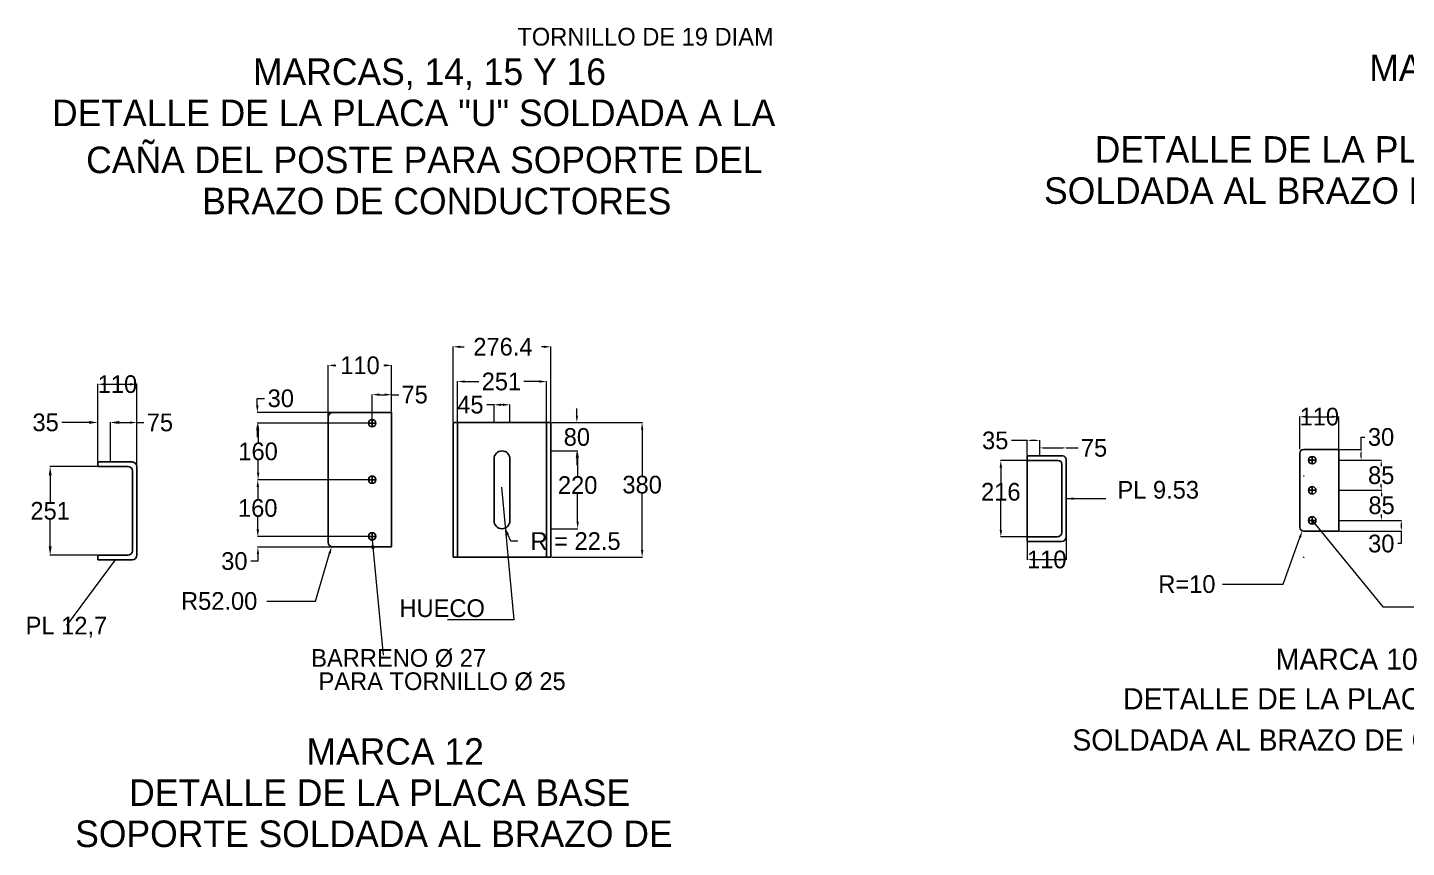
# Model space of a CAD drawing. Header units: centimetres. Extents: x 14 to 66415, y 14 to 43040.
# Drawn here: x 18429 to 34018, y 9747 to 19015 of the extents above; entities that cross this region are included whole.
import ezdxf
from ezdxf.enums import TextEntityAlignment as Align

# ---------------------------------------------------------------- set-up
doc = ezdxf.new("R2010")
doc.units = ezdxf.units.CM
doc.header["$LTSCALE"] = 10
doc.header["$MEASUREMENT"] = 0
doc.layers.get('0').update_dxf_attribs({"linetype": 'CONTINUOUS'})
doc.layers.get('DEFPOINTS').update_dxf_attribs({"color": 2, "linetype": 'CONTINUOUS'})
for name, color, linetype in [('ACERO1', 144, 'CONTINUOUS'), ('DIMENCIONES', 252, 'CONTINUOUS'), ('INTERNO', 1, 'CONTINUOUS'), ('MALLA', 5, 'CONTINUOUS'), ('TAPA', 120, 'CONTINUOUS'), ('TEXT', 7, 'CONTINUOUS'), ('TEXTOS', 7, 'CONTINUOUS')]:
    doc.layers.add(name, color=color, linetype=linetype)
doc.styles.get("Standard").update_dxf_attribs({"font": ''})
doc.styles.get('Standard').set_extended_font_data('Zurich Ex BT')
doc.dimstyles.get("Standard").update_dxf_attribs({"dimtxt": 200, "dimasz": 80, "dimexe": 3, "dimexo": 10, "dimgap": 0.09, "dimtad": 0, "dimtih": 1, "dimtoh": 1, "dimzin": 0, "dimdsep": 46, "dimtxsty": 'Standard', "dimcen": 0.09, "dimclrd": 256, "dimclre": 256, "dimclrt": 256, "dimadec": 0, "dimazin": 0, "dimtfac": 1, "dimtofl": 0, "dimtmove": 0, "dimatfit": 3, "dimfxl": 0, "dimtolj": 1, "dimtzin": 0, "dimlwd": 0, "dimlwe": 0, "dimarcsym": 0})

# ---------------------------------------------------------------- blocks, each defined once
blk = doc.blocks.new('*D25')
at = {"layer": 'DEFPOINTS', "color": 0}
for p in [(19225, 14053), (18684, 13049), (19225, 13049)]:
    blk.add_point(p, dxfattribs=at)
at = {"layer": 'DIMENCIONES', "lineweight": 0}
for p, q in [((19215, 14053), (18681, 14053)), ((18684, 13953), (18684, 13653)), ((18684, 13149), (18684, 13450)), ((19215, 13049), (18681, 13049))]:
    blk.add_line(p, q, dxfattribs=at)
at = {"layer": 'DIMENCIONES'}
for points in [[(18668, 13953), (18701, 13953), (18684, 14053)], [(18668, 13149), (18701, 13149), (18684, 13049)]]:
    blk.add_solid(points, dxfattribs=at)
at = {"layer": 'DIMENCIONES', "insert": (18684, 13551), "char_height": 200, "attachment_point": 5}
blk.add_mtext('\\A1;251', dxfattribs=at)
blk = doc.blocks.new('*D26')
at = {"layer": 'DEFPOINTS', "color": 0}
for p in [(19665, 14983), (19225, 14104), (19665, 14052)]:
    blk.add_point(p, dxfattribs=at)
at = {"layer": 'DIMENCIONES', "lineweight": 0}
for p, q in [((19225, 14114), (19225, 14986)), ((19305, 14983), (19585, 14983)), ((19665, 14062), (19665, 14986))]:
    blk.add_line(p, q, dxfattribs=at)
at = {"layer": 'DIMENCIONES'}
for points in [[(19305, 14996), (19305, 14969), (19225, 14983)], [(19585, 14996), (19585, 14969), (19665, 14983)]]:
    blk.add_solid(points, dxfattribs=at)
at = {"layer": 'DIMENCIONES', "insert": (19445, 14983), "char_height": 200, "attachment_point": 5}
blk.add_mtext('\\A1;110', dxfattribs=at)
blk = doc.blocks.new('*D27')
at = {"layer": 'DEFPOINTS', "color": 0}
for p in [(24345, 15406), (23240, 14549), (24345, 14549)]:
    blk.add_point(p, dxfattribs=at)
at = {"layer": 'DIMENCIONES', "lineweight": 0}
for p, q in [((23240, 14559), (23240, 15409)), ((23320, 15406), (23365, 15406)), ((24265, 15406), (24241, 15406)), ((24345, 14559), (24345, 15409))]:
    blk.add_line(p, q, dxfattribs=at)
at = {"layer": 'DIMENCIONES'}
for points in [[(23320, 15419), (23320, 15393), (23240, 15406)], [(24265, 15419), (24265, 15393), (24345, 15406)]]:
    blk.add_solid(points, dxfattribs=at)
at = {"layer": 'DIMENCIONES', "insert": (23803, 15406), "char_height": 200, "attachment_point": 5}
blk.add_mtext('\\A1;276.4', dxfattribs=at)
blk = doc.blocks.new('*D28')
at = {"layer": 'DEFPOINTS', "color": 0}
for p in [(24295, 15013), (23291, 14549), (24295, 14549)]:
    blk.add_point(p, dxfattribs=at)
at = {"layer": 'DIMENCIONES', "lineweight": 0}
for p, q in [((23291, 14559), (23291, 15016)), ((23371, 15013), (23532, 15013)), ((24215, 15013), (24041, 15013)), ((24295, 14559), (24295, 15016))]:
    blk.add_line(p, q, dxfattribs=at)
at = {"layer": 'DIMENCIONES'}
for points in [[(23371, 15027), (23371, 15000), (23291, 15013)], [(24215, 15027), (24215, 15000), (24295, 15013)]]:
    blk.add_solid(points, dxfattribs=at)
at = {"layer": 'DIMENCIONES', "insert": (23786, 15013), "char_height": 200, "attachment_point": 5}
blk.add_mtext('\\A1;251', dxfattribs=at)
blk = doc.blocks.new('*D29')
at = {"layer": 'DEFPOINTS', "color": 0}
for p in [(24345, 14549), (24345, 13029), (25377, 13029)]:
    blk.add_point(p, dxfattribs=at)
at = {"layer": 'DIMENCIONES', "lineweight": 0}
for p, q in [((24355, 14549), (25380, 14549)), ((25377, 14469), (25377, 13948)), ((25377, 13109), (25377, 13745)), ((24355, 13029), (25380, 13029))]:
    blk.add_line(p, q, dxfattribs=at)
at = {"layer": 'DIMENCIONES'}
for points in [[(25364, 14469), (25391, 14469), (25377, 14549)], [(25364, 13109), (25391, 13109), (25377, 13029)]]:
    blk.add_solid(points, dxfattribs=at)
at = {"layer": 'DIMENCIONES', "insert": (25377, 13847), "char_height": 200, "attachment_point": 5}
blk.add_mtext('\\A1;380', dxfattribs=at)
blk = doc.blocks.new('*D30')
at = {"layer": 'DEFPOINTS', "color": 0}
for p in [(23703, 14751), (23703, 14549), (23883, 14549)]:
    blk.add_point(p, dxfattribs=at)
at = {"layer": 'DIMENCIONES', "lineweight": 0}
for p, q in [((23703, 14751), (23623, 14751)), ((23703, 14559), (23703, 14754)), ((23803, 14751), (23783, 14751)), ((23883, 14559), (23883, 14754))]:
    blk.add_line(p, q, dxfattribs=at)
at = {"layer": 'DIMENCIONES'}
for points in [[(23783, 14764), (23783, 14737), (23703, 14751)], [(23803, 14764), (23803, 14737), (23883, 14751)]]:
    blk.add_solid(points, dxfattribs=at)
at = {"layer": 'DIMENCIONES', "insert": (23435, 14751), "char_height": 200, "attachment_point": 5}
blk.add_mtext('\\A1;45', dxfattribs=at)
blk = doc.blocks.new('*D31')
at = {"layer": 'DEFPOINTS', "color": 0}
for p in [(24345, 14549), (24345, 14229), (24639, 14229)]:
    blk.add_point(p, dxfattribs=at)
at = {"layer": 'DIMENCIONES', "lineweight": 0}
for p, q in [((24639, 14629), (24639, 14709)), ((24355, 14549), (24642, 14549)), ((24355, 14229), (24642, 14229)), ((24639, 14149), (24639, 14069))]:
    blk.add_line(p, q, dxfattribs=at)
at = {"layer": 'DIMENCIONES'}
for points in [[(24626, 14629), (24652, 14629), (24639, 14549)], [(24626, 14149), (24652, 14149), (24639, 14229)]]:
    blk.add_solid(points, dxfattribs=at)
at = {"layer": 'DIMENCIONES', "insert": (24639, 14386), "char_height": 200, "attachment_point": 5}
blk.add_mtext('\\A1;80', dxfattribs=at)
blk = doc.blocks.new('*D32')
at = {"layer": 'DEFPOINTS', "color": 0}
for p in [(24345, 14229), (24345, 13349), (24648, 13349)]:
    blk.add_point(p, dxfattribs=at)
at = {"layer": 'DIMENCIONES', "lineweight": 0}
for p, q in [((24355, 14229), (24651, 14229)), ((24648, 14149), (24648, 13944)), ((24648, 13429), (24648, 13740)), ((24355, 13349), (24651, 13349))]:
    blk.add_line(p, q, dxfattribs=at)
at = {"layer": 'DIMENCIONES'}
for points in [[(24635, 14149), (24661, 14149), (24648, 14229)], [(24635, 13429), (24661, 13429), (24648, 13349)]]:
    blk.add_solid(points, dxfattribs=at)
at = {"layer": 'DIMENCIONES', "insert": (24648, 13842), "char_height": 200, "attachment_point": 5}
blk.add_mtext('\\A1;220', dxfattribs=at)
blk = doc.blocks.new('*D85')
at = {"layer": 'DEFPOINTS', "color": 0}
for p in [(33253, 14244), (33253, 14124), (33506, 14124)]:
    blk.add_point(p, dxfattribs=at)
at = {"layer": 'DIMENCIONES', "lineweight": 0}
for p, q in [((33506, 14244), (33506, 14386)), ((33506, 14386), (33546, 14386)), ((33263, 14244), (33509, 14244)), ((33506, 14164), (33506, 14204)), ((33263, 14124), (33509, 14124))]:
    blk.add_line(p, q, dxfattribs=at)
at = {"layer": 'DIMENCIONES'}
for points in [[(33499, 14204), (33512, 14204), (33506, 14244)], [(33499, 14164), (33512, 14164), (33506, 14124)]]:
    blk.add_solid(points, dxfattribs=at)
at = {"layer": 'DIMENCIONES', "insert": (33731, 14386), "char_height": 200, "attachment_point": 5}
blk.add_mtext('\\A1;30', dxfattribs=at)
blk = doc.blocks.new('*D86')
at = {"layer": 'DEFPOINTS', "color": 0}
for p in [(33253, 14124), (33253, 13784), (33733, 13784)]:
    blk.add_point(p, dxfattribs=at)
at = {"layer": 'DIMENCIONES', "lineweight": 0}
for p, q in [((33263, 14124), (33736, 14124)), ((33733, 14084), (33733, 14056)), ((33263, 13784), (33736, 13784)), ((33733, 13824), (33733, 13852))]:
    blk.add_line(p, q, dxfattribs=at)
at = {"layer": 'DIMENCIONES'}
for points in [[(33726, 14084), (33740, 14084), (33733, 14124)], [(33726, 13824), (33740, 13824), (33733, 13784)]]:
    blk.add_solid(points, dxfattribs=at)
at = {"layer": 'DIMENCIONES', "insert": (33733, 13954), "char_height": 200, "attachment_point": 5}
blk.add_mtext('\\A1;85', dxfattribs=at)
blk = doc.blocks.new('*D87')
at = {"layer": 'DEFPOINTS', "color": 0}
for p in [(33253, 13784), (33253, 13444), (33737, 13444)]:
    blk.add_point(p, dxfattribs=at)
at = {"layer": 'DIMENCIONES', "lineweight": 0}
for p, q in [((33263, 13784), (33740, 13784)), ((33737, 13744), (33737, 13716)), ((33263, 13444), (33740, 13444)), ((33737, 13484), (33737, 13512))]:
    blk.add_line(p, q, dxfattribs=at)
at = {"layer": 'DIMENCIONES'}
for points in [[(33731, 13744), (33744, 13744), (33737, 13784)], [(33731, 13484), (33744, 13484), (33737, 13444)]]:
    blk.add_solid(points, dxfattribs=at)
at = {"layer": 'DIMENCIONES', "insert": (33737, 13614), "char_height": 200, "attachment_point": 5}
blk.add_mtext('\\A1;85', dxfattribs=at)
blk = doc.blocks.new('*D88')
at = {"layer": 'DEFPOINTS', "color": 0}
for p in [(33253, 13444), (33253, 13324), (33960, 13324)]:
    blk.add_point(p, dxfattribs=at)
at = {"layer": 'DIMENCIONES', "lineweight": 0}
for p, q in [((33263, 13444), (33963, 13444)), ((33263, 13324), (33963, 13324)), ((33960, 13404), (33960, 13364)), ((33960, 13324), (33960, 13181)), ((33960, 13181), (33920, 13181))]:
    blk.add_line(p, q, dxfattribs=at)
at = {"layer": 'DIMENCIONES'}
for points in [[(33953, 13404), (33966, 13404), (33960, 13444)], [(33953, 13364), (33966, 13364), (33960, 13324)]]:
    blk.add_solid(points, dxfattribs=at)
at = {"layer": 'DIMENCIONES', "insert": (33734, 13181), "char_height": 200, "attachment_point": 5}
blk.add_mtext('\\A1;30', dxfattribs=at)
blk = doc.blocks.new('*D89')
at = {"layer": 'DEFPOINTS', "color": 0}
for p in [(33253, 14616), (32813, 14240), (33253, 14244)]:
    blk.add_point(p, dxfattribs=at)
at = {"layer": 'DIMENCIONES', "lineweight": 0}
for p, q in [((32813, 14250), (32813, 14619)), ((32893, 14616), (33173, 14616)), ((33253, 14254), (33253, 14619))]:
    blk.add_line(p, q, dxfattribs=at)
at = {"layer": 'DIMENCIONES'}
for points in [[(32893, 14629), (32893, 14602), (32813, 14616)], [(33173, 14629), (33173, 14602), (33253, 14616)]]:
    blk.add_solid(points, dxfattribs=at)
at = {"layer": 'DIMENCIONES', "insert": (33033, 14616), "char_height": 200, "attachment_point": 5}
blk.add_mtext('\\A1;110', dxfattribs=at)
blk = doc.blocks.new('*D90')
at = {"layer": 'DEFPOINTS', "color": 0}
for p in [(19365, 14551), (19225, 14104), (19365, 14104)]:
    blk.add_point(p, dxfattribs=at)
at = {"layer": 'DIMENCIONES', "lineweight": 0}
for p, q in [((19125, 14551), (18817, 14551)), ((19225, 14114), (19225, 14554)), ((19365, 14114), (19365, 14554)), ((19465, 14551), (19565, 14551))]:
    blk.add_line(p, q, dxfattribs=at)
at = {"layer": 'DIMENCIONES'}
for points in [[(19125, 14568), (19125, 14535), (19225, 14551)], [(19465, 14568), (19465, 14535), (19365, 14551)]]:
    blk.add_solid(points, dxfattribs=at)
at = {"layer": 'DIMENCIONES', "insert": (18633, 14551), "char_height": 200, "attachment_point": 5}
blk.add_mtext('\\A1;35', dxfattribs=at)
blk = doc.blocks.new('*D91')
at = {"layer": 'DEFPOINTS', "color": 0}
for p in [(19665, 14550), (19365, 14184), (19665, 14184)]:
    blk.add_point(p, dxfattribs=at)
at = {"layer": 'DIMENCIONES', "lineweight": 0}
for p, q in [((19365, 14194), (19365, 14553)), ((19445, 14550), (19585, 14550)), ((19665, 14194), (19665, 14553)), ((19665, 14550), (19745, 14550))]:
    blk.add_line(p, q, dxfattribs=at)
at = {"layer": 'DIMENCIONES'}
for points in [[(19445, 14563), (19445, 14536), (19365, 14550)], [(19585, 14563), (19585, 14536), (19665, 14550)]]:
    blk.add_solid(points, dxfattribs=at)
at = {"layer": 'DIMENCIONES', "insert": (19925, 14550), "char_height": 200, "attachment_point": 5}
blk.add_mtext('\\A1;75', dxfattribs=at)
blk = doc.blocks.new('*D92')
at = {"layer": 'DEFPOINTS', "color": 0}
for p in [(29872, 14347), (29732, 14172), (29872, 14172)]:
    blk.add_point(p, dxfattribs=at)
at = {"layer": 'DIMENCIONES', "lineweight": 0}
for p, q in [((29732, 14347), (29553, 14347)), ((29732, 14182), (29732, 14350)), ((29832, 14347), (29772, 14347)), ((29872, 14182), (29872, 14350))]:
    blk.add_line(p, q, dxfattribs=at)
at = {"layer": 'DIMENCIONES'}
for points in [[(29772, 14353), (29772, 14340), (29732, 14347)], [(29832, 14353), (29832, 14340), (29872, 14347)]]:
    blk.add_solid(points, dxfattribs=at)
at = {"layer": 'DIMENCIONES', "insert": (29369, 14347), "char_height": 200, "attachment_point": 5}
blk.add_mtext('\\A1;35', dxfattribs=at)
blk = doc.blocks.new('*D93')
at = {"layer": 'DEFPOINTS', "color": 0}
for p in [(29872, 14253), (30172, 14263), (30172, 14253)]:
    blk.add_point(p, dxfattribs=at)
at = {"layer": 'DIMENCIONES', "lineweight": 0}
for p, q in [((29872, 14263), (29872, 14266)), ((29912, 14263), (30132, 14263)), ((30172, 14263), (30172, 14266)), ((30172, 14263), (30305, 14263))]:
    blk.add_line(p, q, dxfattribs=at)
at = {"layer": 'DIMENCIONES'}
for points in [[(29912, 14270), (29912, 14257), (29872, 14263)], [(30132, 14270), (30132, 14257), (30172, 14263)]]:
    blk.add_solid(points, dxfattribs=at)
at = {"layer": 'DIMENCIONES', "insert": (30486, 14263), "char_height": 200, "attachment_point": 5}
blk.add_mtext('\\A1;75', dxfattribs=at)
blk = doc.blocks.new('*D94')
at = {"layer": 'DEFPOINTS', "color": 0}
for p in [(22325, 14543), (21035, 13903), (22325, 13903)]:
    blk.add_point(p, dxfattribs=at)
at = {"layer": 'DIMENCIONES', "lineweight": 0}
for p, q in [((22315, 14543), (21032, 14543)), ((21035, 14463), (21035, 14325)), ((21035, 13983), (21035, 14121)), ((22315, 13903), (21032, 13903))]:
    blk.add_line(p, q, dxfattribs=at)
at = {"layer": 'DIMENCIONES'}
for points in [[(21022, 14463), (21049, 14463), (21035, 14543)], [(21022, 13983), (21049, 13983), (21035, 13903)]]:
    blk.add_solid(points, dxfattribs=at)
at = {"layer": 'DIMENCIONES', "insert": (21035, 14223), "char_height": 200, "attachment_point": 5}
blk.add_mtext('\\A1;160', dxfattribs=at)
blk = doc.blocks.new('*D95')
at = {"layer": 'DEFPOINTS', "color": 0}
for p in [(22325, 13903), (21031, 13263), (22325, 13263)]:
    blk.add_point(p, dxfattribs=at)
at = {"layer": 'DIMENCIONES', "lineweight": 0}
for p, q in [((22315, 13903), (21028, 13903)), ((21031, 13823), (21031, 13685)), ((21031, 13343), (21031, 13481)), ((22315, 13263), (21028, 13263))]:
    blk.add_line(p, q, dxfattribs=at)
at = {"layer": 'DIMENCIONES'}
for points in [[(21018, 13823), (21045, 13823), (21031, 13903)], [(21018, 13343), (21045, 13343), (21031, 13263)]]:
    blk.add_solid(points, dxfattribs=at)
at = {"layer": 'DIMENCIONES', "insert": (21031, 13583), "char_height": 200, "attachment_point": 5}
blk.add_mtext('\\A1;160', dxfattribs=at)
blk = doc.blocks.new('*D123')
at = {"layer": 'DEFPOINTS', "color": 0}
for p in [(21866, 13145), (21881, 13195)]:
    blk.add_point(p, dxfattribs=at)
at = {"layer": 'TEXT', "lineweight": 0}
for p, q in [((21881, 13195), (21881, 13195)), ((21881, 13195), (21881, 13195)), ((21684, 12532), (21843, 13069)), ((21133, 12532), (21684, 12532))]:
    blk.add_line(p, q, dxfattribs=at)
at = {"layer": 'TEXT'}
blk.add_solid([(21830, 13073), (21856, 13065), (21866, 13145)], dxfattribs=at)
at = {"layer": 'TEXT', "color": 0, "insert": (20595, 12532), "char_height": 200, "attachment_point": 5}
blk.add_mtext('\\A1;R52.00', dxfattribs=at)
blk = doc.blocks.new('*D124')
at = {"layer": 'DEFPOINTS', "color": 0}
for p in [(21026, 14663), (22545, 14663), (22325, 14543)]:
    blk.add_point(p, dxfattribs=at)
at = {"layer": 'DIMENCIONES', "lineweight": 0}
for p, q in [((21026, 14743), (21026, 14823)), ((21026, 14823), (21106, 14823)), ((22535, 14663), (21023, 14663)), ((22315, 14543), (21023, 14543)), ((21026, 14463), (21026, 14383))]:
    blk.add_line(p, q, dxfattribs=at)
at = {"layer": 'DIMENCIONES'}
for points in [[(21013, 14743), (21040, 14743), (21026, 14663)], [(21013, 14463), (21040, 14463), (21026, 14543)]]:
    blk.add_solid(points, dxfattribs=at)
at = {"layer": 'DIMENCIONES', "insert": (21292, 14823), "char_height": 200, "attachment_point": 5}
blk.add_mtext('\\A1;30', dxfattribs=at)
blk = doc.blocks.new('*D125')
at = {"layer": 'DEFPOINTS', "color": 0}
for p in [(22325, 13263), (21033, 13143), (22545, 13143)]:
    blk.add_point(p, dxfattribs=at)
at = {"layer": 'DIMENCIONES', "lineweight": 0}
for p, q in [((21033, 13343), (21033, 13423)), ((22315, 13263), (21030, 13263)), ((22535, 13143), (21030, 13143)), ((21033, 12983), (20953, 12983)), ((21033, 13063), (21033, 12983))]:
    blk.add_line(p, q, dxfattribs=at)
at = {"layer": 'DIMENCIONES'}
for points in [[(21020, 13343), (21046, 13343), (21033, 13263)], [(21020, 13063), (21046, 13063), (21033, 13143)]]:
    blk.add_solid(points, dxfattribs=at)
at = {"layer": 'DIMENCIONES', "insert": (20767, 12983), "char_height": 200, "attachment_point": 5}
blk.add_mtext('\\A1;30', dxfattribs=at)
blk = doc.blocks.new('*D126')
at = {"layer": 'DEFPOINTS', "color": 0}
for p in [(29732, 14121), (29432, 13257), (29732, 13257)]:
    blk.add_point(p, dxfattribs=at)
at = {"layer": 'DIMENCIONES', "lineweight": 0}
for p, q in [((29722, 14121), (29429, 14121)), ((29432, 14041), (29432, 13868)), ((29432, 13337), (29432, 13664)), ((29722, 13257), (29429, 13257))]:
    blk.add_line(p, q, dxfattribs=at)
at = {"layer": 'DIMENCIONES'}
for points in [[(29419, 14041), (29446, 14041), (29432, 14121)], [(29419, 13337), (29446, 13337), (29432, 13257)]]:
    blk.add_solid(points, dxfattribs=at)
at = {"layer": 'DIMENCIONES', "insert": (29432, 13766), "char_height": 200, "attachment_point": 5}
blk.add_mtext('\\A1;216', dxfattribs=at)
blk = doc.blocks.new('*D127')
at = {"layer": 'DEFPOINTS', "color": 0}
for p in [(30172, 13258), (29732, 13206), (30172, 13001)]:
    blk.add_point(p, dxfattribs=at)
at = {"layer": 'DIMENCIONES', "lineweight": 0}
for p, q in [((29732, 13196), (29732, 12998)), ((30172, 13248), (30172, 12998)), ((29812, 13001), (30092, 13001))]:
    blk.add_line(p, q, dxfattribs=at)
at = {"layer": 'DIMENCIONES'}
for points in [[(29812, 13014), (29812, 12987), (29732, 13001)], [(30092, 13014), (30092, 12987), (30172, 13001)]]:
    blk.add_solid(points, dxfattribs=at)
at = {"layer": 'DIMENCIONES', "insert": (29952, 13001), "char_height": 200, "attachment_point": 5}
blk.add_mtext('\\A1;110', dxfattribs=at)
blk = doc.blocks.new('*D129')
at = {"layer": 'DEFPOINTS', "color": 0}
for p in [(32840, 13326), (32853, 13364)]:
    blk.add_point(p, dxfattribs=at)
at = {"layer": 'TEXTOS', "lineweight": 0}
for p, q in [((32626, 12723), (32813, 13251)), ((32853, 13364), (32853, 13364)), ((32853, 13364), (32853, 13364)), ((31940, 12723), (32626, 12723))]:
    blk.add_line(p, q, dxfattribs=at)
at = {"layer": 'TEXTOS'}
blk.add_solid([(32801, 13255), (32826, 13246), (32840, 13326)], dxfattribs=at)
at = {"layer": 'TEXTOS', "insert": (31536, 12723), "char_height": 200, "attachment_point": 5}
blk.add_mtext('\\A1;R=10', dxfattribs=at)
blk = doc.blocks.new('*D254')
at = {"layer": 'DEFPOINTS', "color": 0}
for p in [(23793, 13439), (23828, 13356)]:
    blk.add_point(p, dxfattribs=at)
at = {"layer": 'DIMENCIONES', "lineweight": 0}
for p, q in [((23793, 13439), (23793, 13439)), ((23793, 13439), (23793, 13439)), ((23892, 13209), (23860, 13283)), ((23972, 13209), (23892, 13209))]:
    blk.add_line(p, q, dxfattribs=at)
at = {"layer": 'DIMENCIONES'}
blk.add_solid([(23872, 13288), (23848, 13277), (23828, 13356)], dxfattribs=at)
at = {"layer": 'DIMENCIONES', "insert": (24624, 13209), "char_height": 200, "attachment_point": 5}
blk.add_mtext('\\A1;R = 22.5', dxfattribs=at)
blk = doc.blocks.new('*D255')
at = {"layer": 'DEFPOINTS', "color": 0}
for p in [(21829, 15196), (22545, 14663), (21829, 14611)]:
    blk.add_point(p, dxfattribs=at)
at = {"layer": 'DIMENCIONES', "lineweight": 0}
for p, q in [((21829, 14621), (21829, 15199)), ((21909, 15196), (21915, 15196)), ((22465, 15196), (22458, 15196)), ((22545, 14673), (22545, 15199))]:
    blk.add_line(p, q, dxfattribs=at)
at = {"layer": 'DIMENCIONES'}
for points in [[(21909, 15209), (21909, 15182), (21829, 15196)], [(22465, 15209), (22465, 15182), (22545, 15196)]]:
    blk.add_solid(points, dxfattribs=at)
at = {"layer": 'DIMENCIONES', "insert": (22187, 15196), "char_height": 200, "attachment_point": 5}
blk.add_mtext('\\A1;110', dxfattribs=at)
blk = doc.blocks.new('*D256')
at = {"layer": 'DEFPOINTS', "color": 0}
for p in [(22545, 14865), (22545, 14663), (22325, 14543)]:
    blk.add_point(p, dxfattribs=at)
at = {"layer": 'DIMENCIONES', "lineweight": 0}
for p, q in [((22325, 14553), (22325, 14868)), ((22405, 14865), (22465, 14865)), ((22545, 14673), (22545, 14868)), ((22545, 14865), (22625, 14865))]:
    blk.add_line(p, q, dxfattribs=at)
at = {"layer": 'DIMENCIONES'}
for points in [[(22405, 14879), (22405, 14852), (22325, 14865)], [(22465, 14879), (22465, 14852), (22545, 14865)]]:
    blk.add_solid(points, dxfattribs=at)
at = {"layer": 'DIMENCIONES', "insert": (22805, 14865), "char_height": 200, "attachment_point": 5}
blk.add_mtext('\\A1;75', dxfattribs=at)

msp = doc.modelspace()

# ---------------------------------------------------------------- linework, layer by layer
at = {"layer": 'ACERO1'}
for p, q in [((21880.627, 14663.33), (22544.627, 14663.33)), ((22544.627, 14663.33), (22324.627, 14663.33)), ((21828.627, 14611.33), (21828.627, 13195.33)), ((22324.627, 14585.33), (22324.627, 14501.33)), ((22544.627, 14543.33), (22544.627, 13903.33)), ((23239.791, 14548.664), (24345.391, 14548.664)), ((23239.791, 13028.664), (23239.791, 14548.664)), ((23792.591, 14548.664), (23290.591, 14548.664)), ((23290.591, 14548.664), (23290.591, 13028.664)), ((23792.591, 14548.664), (24294.591, 14548.664)), ((24294.591, 14548.664), (24294.591, 13028.664)), ((24345.391, 14548.664), (24345.391, 13028.664)), ((32813.321, 14203.941), (32813.321, 13363.941)), ((33253.321, 14243.941), (32853.321, 14243.941)), ((33253.321, 14243.941), (32953.321, 14243.941)), ((33253.321, 14243.941), (33253.321, 14123.941)), ((19224.692, 14104.163), (19612.692, 14104.163)), ((19224.692, 14104.163), (19224.692, 14053.363)), ((19224.692, 14104.163), (19364.692, 14104.163)), ((19224.692, 14053.363), (19561.892, 14053.363)), ((19664.692, 14052.163), (19664.692, 13050.563)), ((23702.591, 14138.664), (23702.591, 13438.664)), ((23882.591, 14138.664), (23882.591, 13438.664)), ((30131.699, 14172.071), (29731.699, 14172.071)), ((29731.699, 14121.271), (29731.699, 14172.071)), ((30080.899, 14121.271), (29731.699, 14121.271)), ((29731.699, 13257.271), (29731.699, 14121.271)), ((30120.899, 14081.271), (30120.899, 13689.871)), ((30171.699, 14132.071), (30171.699, 13689.871)), ((32995.321, 14123.941), (32911.321, 14123.941)), ((32953.321, 14165.941), (32953.321, 14081.941)), ((33253.321, 14123.941), (33253.321, 13783.941)), ((19613.892, 14001.363), (19613.892, 13101.363)), ((22324.627, 13945.33), (22324.627, 13861.33)), ((22544.627, 13903.33), (22544.627, 13263.33)), ((32995.321, 13783.941), (32911.321, 13783.941)), ((32953.321, 13825.941), (32953.321, 13741.941)), ((33253.321, 13783.941), (33253.321, 13443.941)), ((30120.899, 13309.271), (30120.899, 13689.871)), ((30171.699, 13258.471), (30171.699, 13689.871)), ((32995.321, 13443.941), (32911.321, 13443.941)), ((32953.321, 13485.941), (32953.321, 13401.941)), ((33253.321, 13443.941), (33253.321, 13323.941)), ((22366.627, 13263.33), (22282.627, 13263.33)), ((22324.627, 13305.33), (22324.627, 13221.33)), ((22544.627, 13263.33), (22544.627, 13143.33)), ((23792.591, 13348.664), (23792.591, 13348.664)), ((30068.899, 13257.271), (29731.699, 13257.271)), ((29731.699, 13206.471), (29731.699, 13257.271)), ((33253.321, 13323.941), (32853.321, 13323.941)), ((22544.627, 13143.33), (21880.627, 13143.33)), ((30119.699, 13206.471), (29731.699, 13206.471)), ((19224.692, 13049.363), (19561.892, 13049.363)), ((19224.692, 13049.363), (19224.692, 12998.563)), ((19224.692, 12998.563), (19612.692, 12998.563)), ((24345.391, 13028.664), (23239.791, 13028.664))]:
    msp.add_line(p, q, dxfattribs=at)
for centre in [(22324.627, 14543.33), (32953.321, 14123.941), (22324.627, 13903.33), (32953.321, 13783.941), (32953.321, 13443.941), (22324.627, 13263.33)]:
    msp.add_circle(centre, 42, dxfattribs=at)
for centre, radius, start, end in [((21880.627, 14611.33), 52, 90, 180), ((23792.591, 14138.664), 90, 90, 180), ((23792.591, 14138.664), 90, 0, 90), ((32853.321, 14203.941), 40, 90, 180), ((19561.892, 14001.363), 52, 0, 90), ((19612.692, 14052.163), 52, 0, 90), ((30080.899, 14081.271), 40, 0, 90), ((30131.699, 14132.071), 40, 0, 90), ((23792.591, 13438.664), 90, 180, 0), ((30068.899, 13309.271), 52, 270, 0), ((30119.699, 13258.471), 52, 270, 0), ((32853.321, 13363.941), 40, 180, 270), ((19561.892, 13101.363), 52, 270, 0), ((21880.627, 13195.33), 52, 180, 270), ((19612.692, 13050.563), 52, 270, 0)]:
    msp.add_arc(centre, radius, start, end, dxfattribs=at)
at = {"layer": 'INTERNO'}
msp.add_line((23792.591, 14228.664), (23792.591, 14228.664), dxfattribs=at)
at = {"layer": 'MALLA'}
for p, q in [((22544.627, 14663.33), (22544.627, 14543.33)), ((22366.627, 14543.33), (22282.627, 14543.33)), ((22366.627, 13903.33), (22282.627, 13903.33))]:
    msp.add_line(p, q, dxfattribs=at)
at = {"layer": 'TAPA'}
for centre, start, end in [((32859.321, 13941.941), 90, 180), ((32859.321, 13029.941), 180, 270)]:
    msp.add_arc(centre, 4, start, end, dxfattribs=at)

# ---------------------------------------------------------------- texts
for s, height, p in [('TORNILLO DE 19 DIAM', 200, (23966.457, 18811.64)), ('MARCA 13', 300, (33597.865, 18410.331)), ('MARCAS, 14, 15 Y 16', 300, (20977.499, 18365.941)), ('DETALLE DE LA PLACA "U" SOLDADA A LA ', 300, (18704.942, 17900.722)), ('DETALLE DE LA PLACA BASE SOPORTE ', 300, (30493.974, 17487.285)), ('CAÑA DEL POSTE PARA SOPORTE DEL ', 300, (19091.01, 17368.972)), ('SOLDADA AL BRAZO DE CABLE DE GUARDA', 300, (29920.681, 17022.066)), ('BRAZO DE CONDUCTORES', 300, (20402.332, 16903.753)), ('HUECO', 200, (22633.494, 12351.876)), ('MARCA 10', 240, (32540.335, 11755.121)), ('DETALLE DE LA PLACA BASE SOPORTE ', 240, (30814.589, 11307.221)), ('SOLDADA AL BRAZO DE CABLE DE GUARDA', 240, (30241.296, 10842.002)), ('MARCA 12', 300, (21581.49, 10681.977)), ('DETALLE DE LA PLACA BASE ', 300, (19577.307, 10216.758)), ('SOPORTE SOLDADA AL BRAZO DE ', 300, (18967.187, 9751.539))]:
    msp.add_text(s, height=height).set_placement(p)
at = {"layer": 'TEXT', "linetype": 'ByBlock', "lineweight": 5}
for s, p in [('PL 9.53', (31211.743, 13789.871)), ('PL 12,7', (18867.872, 12254.647))]:
    msp.add_text(s, height=200, dxfattribs=at).set_placement(p, align=Align.MIDDLE_CENTER)
for s, p in [('BARRENO %%c 27', (22624.021, 11889.604)), ('PARA TORNILLO %%c 25', (23115.637, 11626.569))]:
    msp.add_text(s, height=200, dxfattribs=at).set_placement(p, align=Align.MIDDLE)

# ---------------------------------------------------------------- dimensions: what is measured, and where the dimension line sits
at = {"layer": 'DIMENCIONES'}
for base, p1, p2, text, override, picture, middle in [((24345.391, 15405.969), (23239.791, 14548.664), (24345.391, 14548.664), '276.4', {"dimtxt": 200}, '*D27', (23803.016, 15405.969)), ((24294.591, 15013.362), (23290.591, 14548.664), (24294.591, 14548.664), '251', {"dimtxt": 200}, '*D28', (23786.491, 15013.362)), ((19664.692, 14982.546), (19224.692, 14104.163), (19664.692, 14052.163), '110', {"dimtxt": 200}, '*D26', (19444.692, 14982.546)), ((23702.591, 14750.786), (23882.591, 14548.664), (23702.591, 14548.664), '45', {"dimtxt": 200}, '*D30', (23435.45, 14750.786)), ((19364.692, 14551.354), (19224.692, 14104.163), (19364.692, 14104.163), '35', {"dimtxt": 200, "dimasz": 100}, '*D90', (18633.257, 14551.354)), ((19664.692, 14549.52), (19364.692, 14184.163), (19664.692, 14184.163), '75', {"dimtxt": 200}, '*D91', (19925.256, 14549.52)), ((33253.321, 14615.544), (32813.321, 14239.941), (33253.321, 14243.941), '110', {"dimtxt": 200}, '*D89', (33033.321, 14615.544)), ((29871.699, 14346.581), (29731.699, 14172.071), (29871.699, 14172.071), '35', {"dimtxt": 200, "dimasz": 40}, '*D92', (29369.311, 14346.581)), ((30171.699, 14263.271), (29871.699, 14253.271), (30171.699, 14253.271), '75', {"dimtxt": 200, "dimasz": 40}, '*D93', (30485.728, 14263.271)), ((30171.699, 13000.569), (29731.699, 13206.471), (30171.699, 13258.471), '110', {"dimtxt": 200}, '*D127', (29951.699, 13000.569))]:
    dim = msp.add_linear_dim(base=base, p1=p1, p2=p2, text=text, dimstyle='Standard', override=override, dxfattribs=at)
    dim.commit()
    dim.dimension.update_dxf_attribs({"geometry": picture, "text_midpoint": middle, "dimtype": 160})
for base, p1, p2, text, picture, middle in [((21828.627, 15195.699), (22544.627, 14663.33), (21828.627, 14611.33), '110', '*D255', (22186.627, 15195.699)), ((22544.627, 14865.347), (22324.627, 14543.33), (22544.627, 14663.33), '75', '*D256', (22805.192, 14865.347))]:
    dim = msp.add_linear_dim(base=base, p1=p1, p2=p2, text=text, dimstyle='Standard', dxfattribs=at)
    dim.commit()
    dim.dimension.update_dxf_attribs({"geometry": picture, "text_midpoint": middle})
dim = msp.add_linear_dim(base=(21026.395, 14663.33), p1=(22324.627, 14543.33), p2=(22544.627, 14663.33), angle=90, text='30', dimstyle='Standard', override={"dimtxt": 200}, dxfattribs=at)
dim.commit()
dim.dimension.update_dxf_attribs({"geometry": '*D124', "text_midpoint": (21291.841, 14823.33)})
for base, p1, p2, text, override, picture, middle in [((24639.031, 14228.664), (24345.391, 14548.664), (24345.391, 14228.664), '80', {"dimtxt": 200}, '*D31', (24639.031, 14386.074)), ((21035.232, 13903.33), (22324.627, 14543.33), (22324.627, 13903.33), '160', {"dimtxt": 200}, '*D94', (21035.232, 14223.33)), ((25377.34, 13028.664), (24345.391, 14548.664), (24345.391, 13028.664), '380', {"dimtxt": 200}, '*D29', (25377.34, 13846.576)), ((33505.506, 14123.941), (33253.321, 14243.941), (33253.321, 14123.941), '30', {"dimtxt": 200, "dimasz": 40}, '*D85', (33730.952, 14386.455)), ((24647.997, 13348.664), (24345.391, 14228.664), (24345.391, 13348.664), '220', {"dimtxt": 200}, '*D32', (24647.997, 13841.908)), ((18684.457, 13049.363), (19224.692, 14053.363), (19224.692, 13049.363), '251', {"dimtxt": 200, "dimasz": 100}, '*D25', (18684.457, 13551.363)), ((29432.492, 13257.271), (29731.699, 14121.271), (29731.699, 13257.271), '216', {"dimtxt": 200}, '*D126', (29432.492, 13765.792)), ((33733.008, 13783.941), (33253.321, 14123.941), (33253.321, 13783.941), '85', {"dimtxt": 200, "dimasz": 40}, '*D86', (33733.008, 13953.941)), ((21031.286, 13263.33), (22324.627, 13903.33), (22324.627, 13263.33), '160', {"dimtxt": 200}, '*D95', (21031.286, 13583.33)), ((33737.337, 13443.941), (33253.321, 13783.941), (33253.321, 13443.941), '85', {"dimtxt": 200, "dimasz": 40}, '*D87', (33737.337, 13613.941)), ((21032.942, 13143.33), (22324.627, 13263.33), (22544.627, 13143.33), '30', {"dimtxt": 200}, '*D125', (20767.496, 12983.33)), ((33959.67, 13323.941), (33253.321, 13443.941), (33253.321, 13323.941), '30', {"dimtxt": 200, "dimasz": 40}, '*D88', (33734.224, 13181.294))]:
    dim = msp.add_linear_dim(base=base, p1=p1, p2=p2, angle=90, text=text, dimstyle='Standard', override=override, dxfattribs=at)
    dim.commit()
    dim.dimension.update_dxf_attribs({"geometry": picture, "text_midpoint": middle, "dimtype": 160})
dim = msp.add_radius_dim(center=(23792.591, 13438.664), mpoint=(23828.391, 13356.091), text='R = 22.5', dimstyle='Standard', override={"dimtxt": 200}, dxfattribs=at)
dim.commit()
dim.dimension.update_dxf_attribs({"geometry": '*D254', "text_midpoint": (24624.262, 13209.294)})
at = {"layer": 'TEXT'}
dim = msp.add_radius_dim(center=(21880.627, 13195.33), mpoint=(21865.871, 13145.467), dimstyle='Standard', override={"dimtxt": 200, "dimclrt": 0}, dxfattribs=at)
dim.commit()
dim.dimension.update_dxf_attribs({"geometry": '*D123', "text_midpoint": (20594.576, 12531.778), "dimtype": 164})
at = {"layer": 'TEXTOS'}
dim = msp.add_radius_dim(center=(32853.321, 13363.941), mpoint=(32839.95, 13326.242), text='R=10', dimstyle='Standard', override={"dimtxt": 200, "dimclrt": 256}, dxfattribs=at)
dim.commit()
dim.dimension.update_dxf_attribs({"geometry": '*D129', "text_midpoint": (31536.339, 12723.057), "dimtype": 164})

# ---------------------------------------------------------------- leaders
at = {"layer": 'ACERO1'}
msp.add_leader([(30171.699, 13689.871), (30618.387, 13689.871)], dimstyle='Standard', override={"dimgap": 0.09, "dimtad": 0}, dxfattribs=at)
at = {"layer": 'TEXTOS'}
for points, override in [([(23787.286, 13819.695), (23926.064, 12318.389), (23176.204, 12320.703)], {"dimasz": 30, "dimgap": 0.09, "dimtad": 0, "dimclrd": 256}), ([(32953.321, 13443.941), (33751.441, 12466.864), (34158.795, 12466.864)], {"dimasz": 30, "dimgap": 0.09, "dimtad": 0, "dimclrd": 256}), ([(22324.627, 13221.33), (22450.279, 11918.761)], {"dimasz": 100, "dimgap": 0.09, "dimtad": 0, "dimclrd": 256}), ([(19418.692, 12998.563), (18867.872, 12254.647)], {"dimasz": 30, "dimgap": 0.09, "dimtad": 0, "dimclrd": 256})]:
    msp.add_leader(points, dimstyle='Standard', override=override, dxfattribs=at)

doc.saveas('drawing.dxf')
